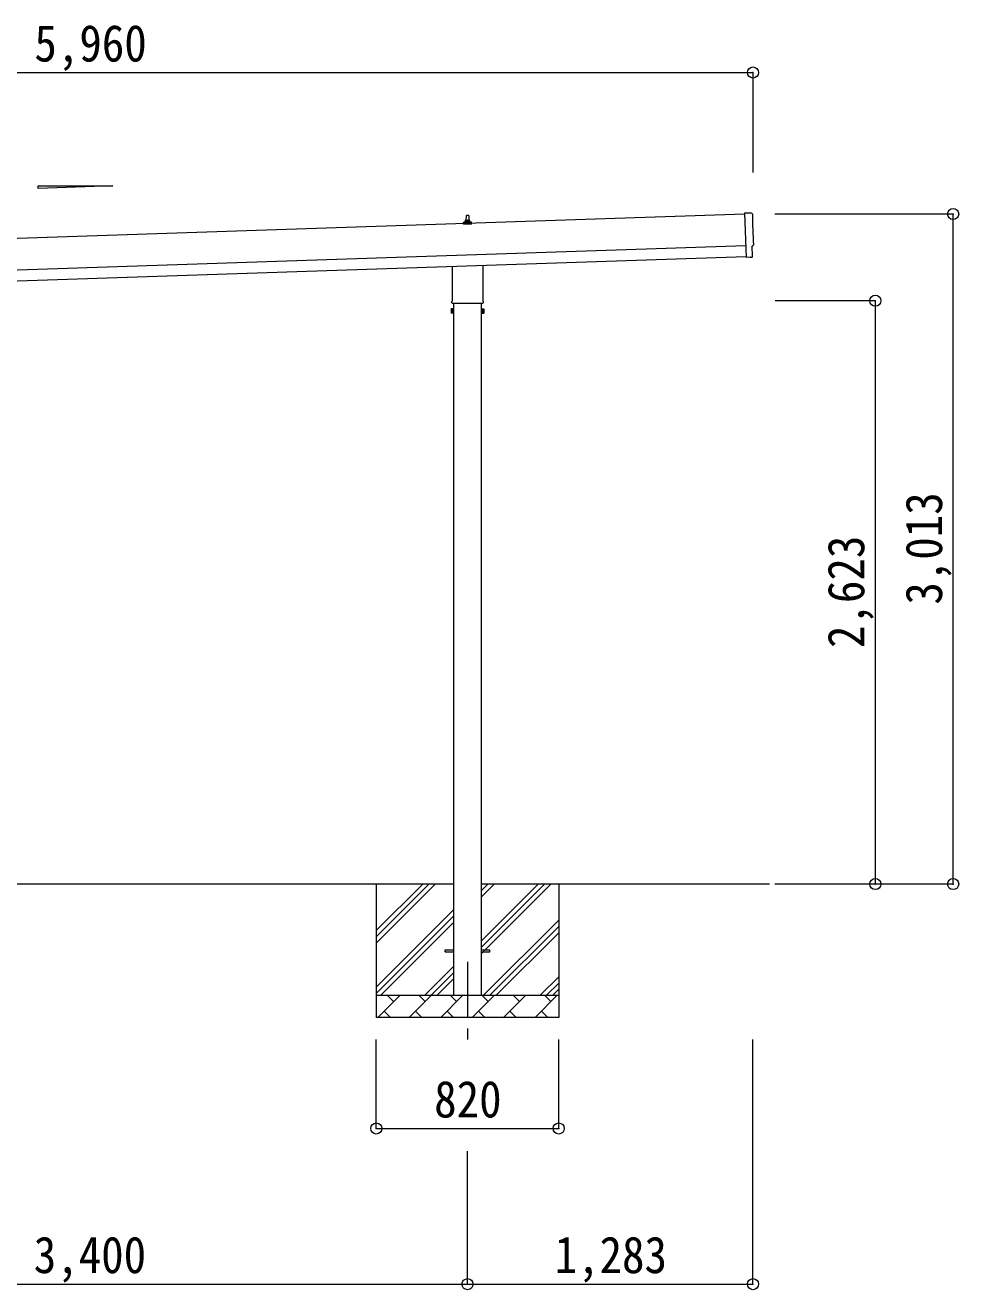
# Model space of a CAD drawing. Units: millimetres at full size, sheet at 1:50. Extents: x -14053 to 14053, y -9700 to 9700.
# Drawn here: x 4162 to 8358, y -6165 to -480 of the extents above; entities that cross this region are included whole.
import ezdxf
from ezdxf.enums import TextEntityAlignment as Align

# ---------------------------------------------------------------- set-up
doc = ezdxf.new("R2010")
doc.units = ezdxf.units.MM
doc.header["$LTSCALE"] = 50
doc.header["$PDMODE"] = 32
doc.header["$PDSIZE"] = 50
doc.linetypes.add('CHAIN1', pattern=[8, 5, -1, 1, -1])
for name, color, linetype, lineweight in [('0-1_Defpoints', 7, 'CHAIN1', 9), ('0-2_TEXT1', 4, 'Continuous', 9), ('0-3_SHAPE', 7, 'Continuous', 9), ('0-7_PARTS2', 7, 'Continuous', 9), ('0-8_TABLE1', 6, 'Continuous', 9)]:
    doc.layers.add(name, color=color, linetype=linetype, lineweight=lineweight)
doc.styles.add('ＭＳ ゴシック', font='')
doc.styles.get('ＭＳ ゴシック').set_extended_font_data('MS Gothic')

msp = doc.modelspace()

# ---------------------------------------------------------------- linework, layer by layer
at = {"layer": '0-1_Defpoints'}
msp.add_line((6150.05, -4691.27), (6150.05, -5040.27), dxfattribs=at)
at = {"layer": '0-2_TEXT1'}
for p, q in [((7395.95, -1329.71), (1503.83, -1526.11)), ((6132.57, -1365.49), (6139.29, -1363.87)), ((6139.67, -1363.68), (6160.44, -1363.68)), ((6140.05, -1362.89), (6140.05, -1358.68)), ((6141.05, -1358.68), (6159.05, -1358.68)), ((6144.05, -1358.68), (6144.78, -1335.16)), ((6145.78, -1334.18), (6154.33, -1334.18)), ((6155.33, -1335.16), (6156.05, -1358.68)), ((6160.05, -1362.89), (6160.05, -1358.68)), ((6167.54, -1365.49), (6160.82, -1363.87)), ((7395.78, -1324.62), (7402.4, -1523.37)), ((7425.95, -1325.2), (7395.78, -1324.62)), ((6131.8, -1374.18), (6131.8, -1366.47)), ((6168.3, -1374.18), (6131.8, -1374.18)), ((6132.19, -1365.68), (6167.92, -1365.68)), ((6168.3, -1374.18), (6168.3, -1366.47)), ((1508.5, -1666.04), (7400.61, -1469.63)), ((7430.1, -1472.04), (7430.6, -1472.02)), ((7431.66, -1519.04), (7430.1, -1472.04)), ((1510.16, -1716.01), (7402.28, -1519.6)), ((7420.59, -1521.86), (7402.4, -1523.37)), ((7421.27, -1522.47), (7420.59, -1521.86)), ((7422.02, -1522.72), (7428.93, -1522.12)), ((6081.75, -1718.17), (6081.75, -1563.62)), ((6218.35, -1559.07), (6218.35, -1718.17)), ((6076.05, -1756.44), (6076.81, -1755.13)), ((6076.05, -1756.44), (6076.05, -1773.44)), ((6083.05, -1755.13), (6076.81, -1755.13)), ((6083.05, -1760.03), (6076.81, -1760.03)), ((6080.05, -1726.94), (6080.05, -1721.44)), ((6217.99, -1730.44), (6082.12, -1730.44)), ((6083.05, -1774.76), (6083.05, -1755.13)), ((6083.05, -1755.74), (6085.55, -1755.74)), ((6087.55, -1730.44), (6087.55, -4841.27)), ((6212.55, -4841.27), (6212.55, -1730.44)), ((6217.05, -1755.74), (6214.55, -1755.74)), ((6217.05, -1774.76), (6217.05, -1755.13)), ((6217.05, -1755.13), (6223.3, -1755.13)), ((6217.05, -1760.03), (6223.3, -1760.03)), ((6220.05, -1721.44), (6220.05, -1726.94)), ((6224.05, -1756.44), (6223.3, -1755.13)), ((6224.05, -1756.44), (6224.05, -1773.44)), ((6076.05, -1773.44), (6076.81, -1774.76)), ((6083.05, -1769.85), (6076.81, -1769.85)), ((6083.05, -1774.76), (6076.81, -1774.76)), ((6085.55, -1774.14), (6083.05, -1774.14)), ((6212.55, -1775.44), (6214.55, -1775.44)), ((6214.55, -1774.14), (6217.05, -1774.14)), ((6217.05, -1769.85), (6223.3, -1769.85)), ((6217.05, -1774.76), (6223.3, -1774.76)), ((6224.05, -1773.44), (6223.3, -1774.76)), ((6050.05, -4636.77), (6087.55, -4636.77)), ((6050.05, -4645.77), (6050.05, -4636.77)), ((6050.05, -4645.77), (6087.55, -4645.77)), ((6212.55, -4636.77), (6250.05, -4636.77)), ((6212.55, -4645.77), (6250.05, -4645.77)), ((6250.05, -4645.77), (6250.05, -4636.77))]:
    msp.add_line(p, q, dxfattribs=at)
msp.add_lwpolyline([(6085.55, -1775.44), (6085.55, -1754.44), (6087.55, -1754.44), (6087.55, -1775.44)], close=True, dxfattribs=at)
msp.add_lwpolyline([(6214.55, -1775.44), (6214.55, -1754.44), (6212.55, -1754.44)], dxfattribs=at)
for centre, radius, start, end in [((6139.05, -1362.89), 1, 283.62699, 0), ((6144.14, -1359.31), 4.13, 90, 171.17633), ((6141.05, -1359.68), 1, 90, 180), ((6145.78, -1335.18), 1, 90, 178.60509), ((6153.39, -1358.68), 4.83, 133.60282, 180), ((6146.72, -1358.68), 4.83, 0, 46.39718), ((6154.33, -1335.18), 1, 1.39491, 90), ((6155.97, -1359.31), 4.13, 8.82367, 90), ((6159.05, -1359.68), 1, 0, 90), ((6161.05, -1362.89), 1, 180, 256.37301), ((7425.86, -1329.7), 4.5, 1.09537, 88.91326), ((6132.8, -1366.47), 1, 103.62699, 180), ((6167.3, -1366.47), 1, 0, 76.37301), ((7430.45, -1467.52), 4.5, 271.90915, 2.73345), ((7421.94, -1521.72), 1, 228.4071, 274.90505), ((6080.4, -1757.58), 4.34, 145.61575, 214.38425), ((6092.3, -1764.94), 16.24, 162.41205, 197.58795), ((6084.05, -1721.44), 4, 125.09963, 180), ((6084.05, -1726.94), 4, 180, 194.47751), ((6084.05, -1726.94), 4, 194.47751, 241.04498), ((6216.05, -1726.94), 4, 298.95502, 345.52249), ((6216.05, -1721.44), 4, 0, 54.90037), ((6216.05, -1726.94), 4, 345.52249, 0), ((6207.81, -1764.94), 16.24, 342.41205, 17.58795), ((6219.71, -1757.58), 4.34, 325.61575, 34.38425), ((6080.4, -1772.3), 4.34, 145.61575, 214.38425), ((6219.71, -1772.3), 4.34, 325.61575, 34.38425)]:
    msp.add_arc(centre, radius, start, end, dxfattribs=at)
for centre, major_axis, ratio, start_param, end_param in [((12192.89, -1239.84), (-4760.73, -158.69), 0.99863, 6.2686928, 6.2976566), ((7428.66, -1519.13), (2.25, -2), 0.9974, 5.5252311, 7.0411395)]:
    msp.add_ellipse(centre, major_axis=major_axis, ratio=ratio, start_param=start_param, end_param=end_param, dxfattribs=at)
at = {"layer": '0-3_SHAPE'}
for p, q in [((6087.55, -4341.27), (2812.55, -4341.27)), ((5740.05, -4341.27), (5740.05, -4941.27)), ((5740.05, -4549.76), (5948.54, -4341.27)), ((5740.05, -4578.04), (5976.82, -4341.27)), ((5740.05, -4606.33), (6005.11, -4341.27)), ((7506.91, -4341.27), (6212.55, -4341.27)), ((6212.55, -4370.1), (6241.38, -4341.27)), ((6212.55, -4398.38), (6269.66, -4341.27)), ((6212.55, -4652.94), (6524.22, -4341.27)), ((6212.55, -4596.37), (6467.65, -4341.27)), ((6212.55, -4624.66), (6495.94, -4341.27)), ((6560.05, -4341.27), (6560.05, -4941.27)), ((5740.05, -4804.31), (6087.55, -4456.81)), ((5740.05, -4832.6), (6087.55, -4485.1)), ((5759.66, -4841.27), (6087.55, -4513.38)), ((6222.21, -4841.27), (6560.05, -4503.43)), ((6250.5, -4841.27), (6560.05, -4531.72)), ((6278.78, -4841.27), (6560.05, -4560)), ((5957.65, -4841.27), (6087.55, -4711.37)), ((5985.94, -4841.27), (6087.55, -4739.66)), ((6014.22, -4841.27), (6087.55, -4767.94)), ((6476.77, -4841.27), (6560.05, -4757.99)), ((6505.05, -4841.27), (6560.05, -4786.27)), ((6533.34, -4841.27), (6560.05, -4814.56)), ((5740.05, -4841.27), (6560.05, -4841.27)), ((5746.5, -4941.27), (5846.5, -4841.27)), ((5817.95, -4869.83), (5789.39, -4841.27)), ((5887.92, -4941.27), (5987.92, -4841.27)), ((5959.37, -4869.83), (5930.82, -4841.27)), ((6029.34, -4941.27), (6129.34, -4841.27)), ((6100.79, -4869.83), (6072.24, -4841.27)), ((6170.77, -4941.27), (6270.77, -4841.27)), ((6242.21, -4869.83), (6213.66, -4841.27)), ((6312.19, -4941.27), (6412.19, -4841.27)), ((6383.63, -4869.83), (6355.08, -4841.27)), ((6453.61, -4941.27), (6553.61, -4841.27)), ((6525.05, -4869.83), (6496.5, -4841.27)), ((6560.05, -4941.27), (5740.05, -4941.27)), ((5775.05, -4912.72), (5803.61, -4941.27)), ((5916.48, -4912.72), (5945.03, -4941.27)), ((6057.9, -4912.72), (6086.45, -4941.27)), ((6199.32, -4912.72), (6227.87, -4941.27)), ((6340.74, -4912.72), (6369.29, -4941.27)), ((6482.16, -4912.72), (6510.72, -4941.27))]:
    msp.add_line(p, q, dxfattribs=at)
at = {"layer": '0-7_PARTS2', "color": 4}
for p, q in [((4219.42, -1201.09), (4555.42, -1201.09)), ((4219.42, -1213.5), (4219.42, -1201.09)), ((4555.42, -1201.09), (4219.42, -1213.5))]:
    msp.add_line(p, q, dxfattribs=at)
at = {"layer": '0-8_TABLE1'}
for p, q in [((1473.05, -692.16), (7433.05, -692.16)), ((7433.05, -692.16), (7433.05, -1142.16)), ((8333.05, -1328.27), (7532.05, -1328.27)), ((8333.05, -4341.27), (8333.05, -1328.27)), ((7983.05, -1718.27), (7533.05, -1718.27)), ((7983.05, -1718.27), (7983.05, -4341.27)), ((8333.05, -4341.27), (7532.05, -4341.27)), ((5740.05, -5440.27), (5740.05, -5040.27)), ((6560.05, -5440.27), (6560.05, -5040.27)), ((7433.05, -6140.27), (7433.05, -5040.27)), ((5740.05, -5440.27), (6560.05, -5440.27)), ((6150.05, -6140.27), (6150.05, -5542.27)), ((2750.05, -6140.27), (6150.05, -6140.27)), ((6150.05, -6140.27), (7433.05, -6140.27))]:
    msp.add_line(p, q, dxfattribs=at)
for p in [(7433.05, -692.16), (8333.05, -1328.27), (7983.05, -1718.27), (7983.05, -4341.27), (8333.05, -4341.27), (5740.05, -5440.27), (6560.05, -5440.27), (6150.05, -6140.27), (7433.05, -6140.27)]:
    msp.add_point(p, dxfattribs=at)

# ---------------------------------------------------------------- texts
at = {"layer": '0-8_TABLE1', "color": 7, "style": 'ＭＳ ゴシック', "width": 0.9}
for s, p in [('5,960', (4203.05, -692.16)), ('820', (6000.05, -5440.27)), ('3,400', (4200.05, -6140.27)), ('1,283', (6541.55, -6140.27))]:
    msp.add_text(s, height=165, dxfattribs=at).set_placement(p, align=Align.BOTTOM_LEFT)
for s, p in [('3,013', (8333.05, -3084.77)), ('2,623', (7983.05, -3279.77))]:
    msp.add_text(s, height=165, rotation=90, dxfattribs=at).set_placement(p, align=Align.BOTTOM_LEFT)

doc.saveas('drawing.dxf')
